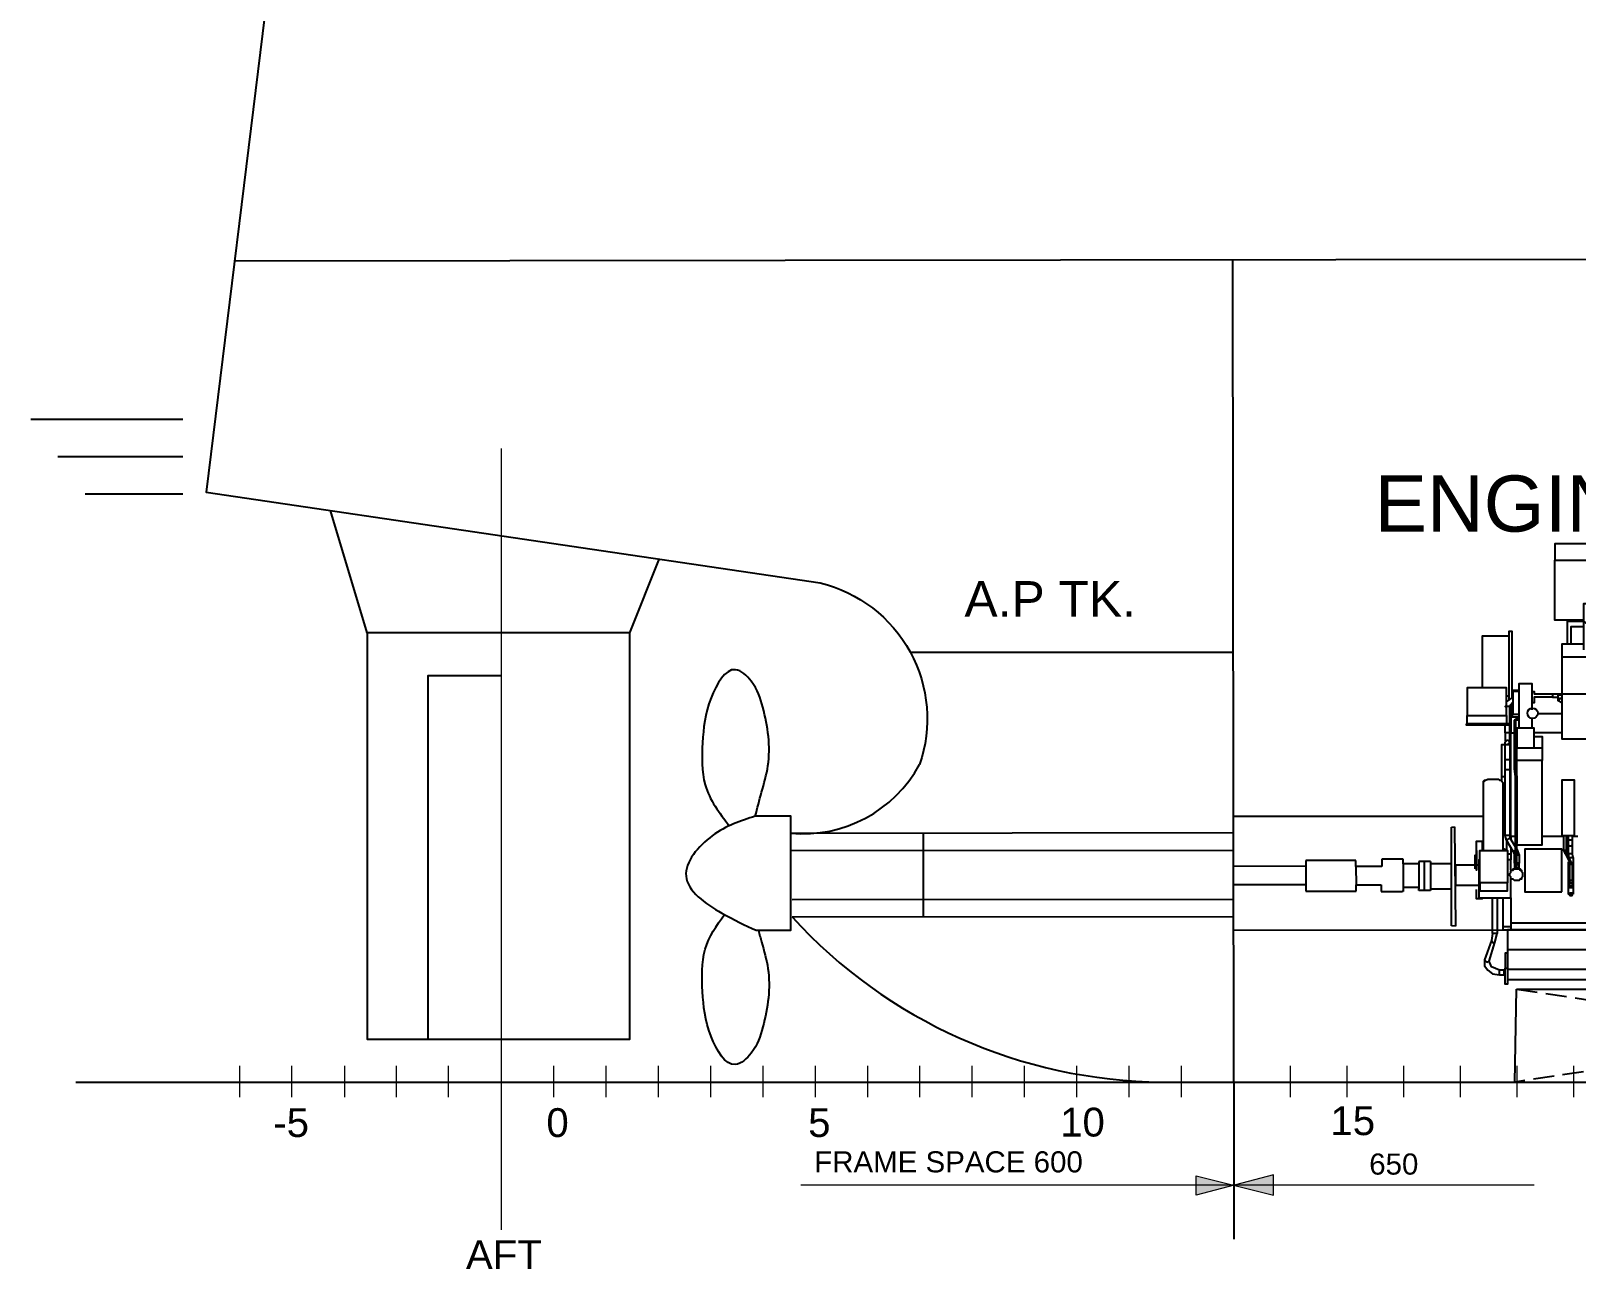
# Model space of a CAD drawing. Header units: inches. Extents: x 8 to 129, y 10 to 51.
# Drawn here: x 7.98 to 25.7, y 9.74 to 23.94 of the extents above; entities that cross this region are included whole.
import ezdxf

# ---------------------------------------------------------------- set-up
doc = ezdxf.new("R2010")
doc.units = ezdxf.units.IN
doc.header["$MEASUREMENT"] = 0
doc.linetypes.add('ACAD_ISO02W100', pattern=[15, 12, -3])
for name, color, linetype in [('Layer1', 10, 'Continuous'), ('Layer2', 7, 'Continuous'), ('PDF_1', 7, 'Continuous'), ('PDF_3', 3, 'Continuous'), ('PDF_INER2', 7, 'Continuous'), ('PDF_out line', 7, 'Continuous'), ('STATIONS', 7, 'Continuous')]:
    doc.layers.add(name, color=color, linetype=linetype)
doc.styles.get("Standard").update_dxf_attribs({"font": 'arial.ttf'})

msp = doc.modelspace()

# ---------------------------------------------------------------- hatches: boundary and pattern name
at = {"layer": 'STATIONS'}
h = msp.add_hatch(color=7, dxfattribs=at)
h.dxf.hatch_style = 1
h.paths.add_polyline_path([(22.23144442437448, 10.82153123734189), (21.78750088921802, 10.70470399124825), (22.23144442437448, 10.70470399124825)])
h.paths.add_polyline_path([(22.23144442437448, 10.70470399124825), (21.78750088921757, 10.70470399124825), (21.77611772164951, 10.70170842083517), (22.23144442437448, 10.58787674515461)])
h.paths.add_polyline_path([(21.76413543999903, 10.6985551888216), (21.76413543999903, 10.70470399124825), (21.34355735406157, 10.70470399124825), (21.34355735406157, 10.58787674515461)])
h.paths.add_polyline_path([(21.34355735406157, 10.80984851273261), (21.34355735406157, 10.70470399124825), (21.76413543999903, 10.70470399124825)])

# ---------------------------------------------------------------- linework, layer by layer
at = {"layer": 'Layer1', "color": 9}
for p, q in [((9.720237420521386, 19.48465917679481), (7.977436762716848, 19.48465917679503)), ((9.720237420521158, 19.05508780509556), (8.287989920635852, 19.05508780509579)), ((9.72023742052093, 18.62551643339633), (8.598543078555082, 18.62551643339655))]:
    msp.add_line(p, q, dxfattribs=at)
at = {"layer": 'Layer2'}
for p, q in [((18.21264720643799, 14.74083767966986, -2.11837993538e-05), (18.21379134244731, 13.77955461142538, -1.39886944477e-05)), ((32.17540868156599, 13.63435180030738), (21.77375038458345, 13.62197156097646, -4.30517363972e-05))]:
    msp.add_line(p, q, dxfattribs=at)
at = {"layer": 'PDF_1', "lineweight": 25}
for p, q in [((21.77218775865154, 14.93486236697082, -7.55860286847e-05), (24.63822771036453, 14.93486236697082, -6.32430535612e-05)), ((24.27429713705774, 14.80871610519681, -8.84240648527e-05), (24.30920472021777, 14.81034525310552, -8.84240648527e-05)), ((24.27429713705774, 13.67581180697344, -8.84240648527e-05), (24.27429713705774, 14.80871610519681, -8.84240648527e-05)), ((24.30920472021777, 14.81034525310552, -8.84240648527e-05), (24.31784435434125, 13.6734728662792, -8.84240648527e-05)), ((22.6022712535038, 14.35888797414246, -8.84240648527e-05), (21.77287446853066, 14.35790081204514, -6.12885442473e-05)), ((23.17394454565752, 14.42621702382949, -8.84240648527e-05), (22.6022712535038, 14.42621702382949, -8.84240648527e-05)), ((22.6022712535038, 14.42621702382949, -8.84240648527e-05), (22.6022712535038, 14.35888797414246, -8.84240648527e-05)), ((22.6022712535038, 14.35888797414246, -8.84240648527e-05), (22.6022712535038, 14.15067396392588, -8.84240648527e-05)), ((23.17394454565752, 14.35744682287041, -8.84240648527e-05), (23.17394454565752, 14.42621702382949, -8.84240648527e-05)), ((23.47232596770542, 14.35744682287041, -8.84240648527e-05), (23.17394454565752, 14.35744682287041, -8.84240648527e-05)), ((23.17394454565752, 14.35744682287041, -8.84240648527e-05), (23.18010585124435, 14.14504953588185, -8.84240648527e-05)), ((23.71892111557614, 14.43958916362236, -8.84240648527e-05), (23.47232596770542, 14.43958916362236, -8.84240648527e-05)), ((23.47232596770542, 14.43958916362236, -8.84240648527e-05), (23.47232596770542, 14.35744682287041, -8.84240648527e-05)), ((23.71892111557614, 14.38735750964234, -8.84240648527e-05), (23.71892111557614, 14.43958916362236, -8.84240648527e-05)), ((23.8974191067488, 14.38735750964234, -8.84240648527e-05), (23.71892111557614, 14.38735750964234, -8.84240648527e-05)), ((23.71892111557614, 14.38735750964234, -8.84240648527e-05), (23.71892111557614, 14.12067701435863, -8.84240648527e-05)), ((24.03167762096078, 14.41251155334213, -8.84240648527e-05), (23.8974191067488, 14.41251155334213, -8.84240648527e-05)), ((23.8974191067488, 14.41251155334213, -8.84240648527e-05), (23.8974191067488, 14.38735750964234, -8.84240648527e-05)), ((23.8974191067488, 14.38735750964234, -8.84240648527e-05), (23.8974191067488, 14.10096924727678, -8.84240648527e-05)), ((23.96381672704652, 14.08056340789663, -8.84240648527e-05), (23.96381672704652, 14.41251155334213, -8.84240648527e-05)), ((24.03167762096078, 14.41251155334213, -8.84240648527e-05), (24.03167762096078, 14.08056340789663, -8.84240648527e-05)), ((24.27429713705774, 14.38735750964234, -8.84240648527e-05), (24.03167762096078, 14.38735750964234, -8.84240648527e-05)), ((21.77312114803922, 14.15064503082577, -5.61526105254e-05), (22.6022712535038, 14.15067396392588, -8.84240648527e-05)), ((22.6022712535038, 14.15067396392588, -8.84240648527e-05), (22.6022712535038, 14.07380678065929, -8.84240648527e-05)), ((22.6022712535038, 14.07380678065929, -8.84240648527e-05), (23.18010585124435, 14.07380678065929, -8.84240648527e-05)), ((23.18010585124435, 14.07380678065929, -8.84240648527e-05), (23.18010585124435, 14.14504953588185, -8.84240648527e-05)), ((23.18010585124435, 14.14504953588185, -8.84240648527e-05), (23.46714763197056, 14.14504953588185, -8.84240648527e-05)), ((23.46714763197056, 14.14504953588185, -8.84240648527e-05), (23.46714763197056, 14.07193197131128, -8.84240648527e-05)), ((23.46714763197056, 14.07193197131128, -8.84240648527e-05), (23.70728590270633, 14.07193197131128, -8.84240648527e-05)), ((23.71892111557614, 14.07183445684642, -8.84240648527e-05), (23.70728590270633, 14.07193197131128, -8.84240648527e-05)), ((23.71892111557614, 14.12067701435863, -8.84240648527e-05), (23.8974191067488, 14.12067701435863, -8.84240648527e-05)), ((23.71892111557614, 14.12067701435863, -8.84240648527e-05), (23.71892111557614, 14.07183445684642, -8.84240648527e-05)), ((23.8974191067488, 14.08056340789663, -8.84240648527e-05), (23.8974191067488, 14.10096924727678, -8.84240648527e-05)), ((23.96381672704652, 14.08056340789663, -8.84240648527e-05), (23.8974191067488, 14.08056340789663, -8.84240648527e-05)), ((24.03167762096078, 14.08056340789663, -8.84240648527e-05), (23.96381672704652, 14.08056340789663, -8.84240648527e-05)), ((24.03167762096078, 14.10096924727678, -8.84240648527e-05), (24.27429713705774, 14.10096924727678, -8.84240648527e-05)), ((24.31784435434125, 13.6734728662792, -8.84240648527e-05), (24.27429713705774, 13.67581180697344, -8.84240648527e-05))]:
    msp.add_line(p, q, dxfattribs=at)
for points in [[(31.20664250055202, 17.63333577699596), (31.20664250055202, 17.7919292930561), (31.19342637421383, 17.7919292930561), (31.19342637421383, 17.97695506179444), (31.18021024787564, 17.97695506179444), (31.18021024787564, 18.05625181982451), (25.4576275433457, 18.05625181982451), (25.4576275433457, 17.87122605108708)], [(25.78803070180553, 17.18398748149012), (25.4576275433457, 17.18398748149012), (25.4576275433457, 17.87122605108708), (31.18021024787564, 17.87122605108708), (31.18021024787564, 17.73906478770242), (31.18021024787564, 17.63333577699596)], [(25.60300493306809, 16.90644882838352), (25.60300493306809, 17.17077135515102), (25.78803070180553, 17.17077135515102), (25.8673274598365, 17.10469072345914), (25.8673274598365, 16.77428756499885), (26.13164998660446, 16.77428756499885), (26.21094674463498, 16.84036819669119), (26.21094674463498, 17.17077135515102), (26.21094674463498, 17.36901325022755), (25.78803070180553, 17.36901325022755), (25.78803070180553, 17.17077135515102), (25.78803070180553, 16.84036819669119)], [(24.96863086882482, 16.28529089047843), (24.96863086882482, 17.05182621810546), (24.92898248980933, 17.05182621810546), (24.92898248980933, 16.27207476413978)], [(25.78803070180553, 17.10469072345914), (25.64265331208358, 17.10469072345914), (25.64265331208358, 16.90644882838352)], [(24.92898248980933, 16.99896171275178), (24.62501158402634, 16.99896171275178), (24.62501158402634, 16.40423602752399)], [(25.78803070180553, 16.90644882838352), (25.53692430137622, 16.90644882838352), (25.53692430137622, 16.76107143866066), (25.53692430137622, 16.33815539583212), (31.10091348984466, 16.33815539583212), (31.10091348984466, 16.76107143866066), (31.10091348984466, 16.90644882838352), (30.66478132067746, 16.90644882838352)], [(25.53692430137622, 16.76107143866066), (31.10091348984466, 16.76107143866066)], [(24.90255023713294, 16.0870489954019), (24.90255023713294, 16.40423602752399), (24.4532019416271, 16.40423602752399), (24.4532019416271, 16.0870489954019)], [(24.92898248980933, 16.31172314315482), (24.90255023713294, 16.31172314315482)], [(25.04792762685489, 16.3645876485085), (24.96863086882482, 16.3645876485085), (24.96863086882482, 16.37780377484669), (25.04792762685489, 16.37780377484669)], [(24.98184699516301, 16.10026512174009), (24.98184699516301, 16.3645876485085)], [(25.19330501657774, 16.04740061638686), (25.19330501657774, 15.94167160567996), (25.04792762685489, 15.94167160567996), (25.04792762685489, 16.45710053287767), (25.19330501657774, 16.45710053287767), (25.19330501657774, 16.15312962709377)], [(25.19330501657774, 16.3645876485085), (25.21973726925413, 16.3645876485085), (25.21973726925413, 16.33815539583212), (25.43119529066885, 16.33815539583212), (25.43119529066885, 16.29850701681663), (25.49727592236073, 16.29850701681663)], [(25.43119529066885, 16.33815539583212), (25.53692430137622, 16.33815539583212), (25.53692430137622, 15.82272646863394), (31.10091348984466, 15.82272646863394), (31.10091348984466, 16.33815539583212)], [(25.53692430137622, 16.28529089047843), (25.52370817503803, 16.28529089047843), (25.51049204869892, 16.28529089047843), (25.51049204869892, 16.27207476413978), (25.49727592236073, 16.27207476413978), (25.49727592236073, 16.25885863780114), (25.49727592236073, 16.31172314315482), (25.49727592236073, 16.32493926949301), (25.51049204869892, 16.32493926949301), (25.52370817503803, 16.32493926949301), (25.53692430137622, 16.32493926949301)], [(24.94219861614752, 15.99453611103318), (24.94219861614752, 16.19277800610926), (24.88933411079384, 16.19277800610926), (24.90255023713294, 16.19277800610926)], [(24.90255023713294, 16.24564251146295), (24.98184699516301, 16.29850701681663)], [(24.98184699516301, 16.24564251146295), (24.94219861614752, 16.19277800610926)], [(24.96863086882482, 16.23242638512475), (24.96863086882482, 16.20599413244746), (24.94219861614752, 16.20599413244746)], [(24.95541474248617, 16.20599413244746), (24.95541474248617, 16.1134812480792), (24.98184699516301, 16.1134812480792)], [(25.43119529066885, 16.29850701681663), (25.21973726925413, 16.29850701681663), (25.21973726925413, 16.23242638512475), (25.19330501657774, 16.23242638512475)], [(25.53692430137622, 16.23242638512475), (25.49727592236073, 16.25885863780114)], [(24.4532019416271, 15.99453611103318), (24.4532019416271, 16.0870489954019), (24.90255023713294, 16.0870489954019), (24.90255023713294, 15.99453611103318)], [(24.88933411079384, 15.88880710032627), (24.88933411079384, 15.98131998469454)], [(24.94219861614752, 15.88880710032627), (24.94219861614752, 15.98131998469454), (24.94219861614752, 15.82272646863394), (24.94219861614752, 15.99453611103318), (24.94219861614752, 16.07383286906371), (24.95541474248617, 16.07383286906371)], [(24.95541474248617, 16.1134812480792), (24.95541474248617, 15.88880710032627)], [(25.04792762685489, 16.10026512174009), (24.96863086882482, 16.10026512174009), (24.96863086882482, 16.07383286906371), (25.04792762685489, 16.07383286906371)], [(24.99506312150121, 16.03418449004822), (25.03471150051669, 16.06061674272551)], [(25.03471150051669, 16.03418449004822), (25.00827924783985, 16.03418449004822)], [(25.04792762685489, 16.03418449004822), (25.03471150051669, 16.03418449004822), (25.03471150051669, 16.06061674272551), (25.04792762685489, 16.06061674272551)], [(25.27260177460781, 16.1134812480792), (25.53692430137622, 16.1134812480792)], [(24.94219861614752, 15.7962942159571), (24.94219861614752, 15.88880710032627), (24.88933411079384, 15.88880710032627), (24.88933411079384, 15.7962942159571)], [(24.88933411079384, 15.58483619454237), (24.88933411079384, 15.75664583694161), (24.88933411079384, 15.78307808961891), (24.91576636347114, 15.8095103422953)], [(24.94219861614752, 15.82272646863394), (24.94219861614752, 15.75664583694161), (24.95541474248617, 15.75664583694161)], [(24.94219861614752, 15.78307808961891), (24.94219861614752, 15.75664583694161)], [(25.00827924783985, 14.69935572986979), (24.95541474248617, 14.69935572986979), (24.95541474248617, 15.88880710032627), (24.99506312150121, 15.88880710032627)], [(24.99506312150121, 15.86237484764898), (24.99506312150121, 15.90202322666447)], [(25.00827924783985, 15.90202322666447), (25.00827924783985, 15.86237484764898)], [(25.0214953741785, 15.88880710032627), (25.00827924783985, 15.88880710032627)], [(25.04792762685489, 15.94167160567996), (25.0214953741785, 15.94167160567996), (25.0214953741785, 15.71699745792703), (25.21973726925413, 15.71699745792703), (25.21973726925413, 15.94167160567996), (25.19330501657774, 15.94167160567996)], [(25.53692430137622, 15.88880710032627), (25.21973726925413, 15.88880710032627)], [(25.21973726925413, 15.84915872131078), (25.3122501536233, 15.84915872131078), (25.3122501536233, 15.71699745792703)], [(24.88933411079384, 15.38659429946675), (24.84968573177926, 15.38659429946675), (24.84968573177926, 15.75664583694161), (24.88933411079384, 15.75664583694161), (24.94219861614752, 15.75664583694161), (24.94219861614752, 15.58483619454237)], [(24.84968573177926, 15.5187555628505), (24.84968573177926, 15.55840394186599), (24.84968573177926, 15.57162006820418)], [(24.94219861614752, 15.46589105749682), (24.94219861614752, 14.71257185620799), (24.88933411079384, 14.71257185620799), (24.88933411079384, 15.46589105749682)], [(25.00827924783985, 15.38659429946675), (24.99506312150121, 15.47910718383501)], [(25.0214953741785, 14.40860095042454), (25.00827924783985, 14.40860095042454), (25.00827924783985, 14.60684284550062), (25.0214953741785, 14.60684284550062), (25.0214953741785, 14.62005897183881), (25.00827924783985, 14.62005897183881), (25.00827924783985, 15.38659429946675), (25.0214953741785, 15.38659429946675), (25.0214953741785, 14.62005897183881), (25.0214953741785, 15.57162006820418)], [(25.00827924783985, 15.47910718383501), (25.0214953741785, 15.38659429946675)], [(25.0214953741785, 14.3821686977477), (25.0214953741785, 14.40860095042454), (25.0214953741785, 14.60684284550062), (25.3122501536233, 14.60684284550062), (25.3122501536233, 15.57162006820418)], [(24.63822771036453, 14.54076221380875), (24.63822771036453, 15.32051366777487), (24.63822771036453, 15.33372979411307), (24.65144383670273, 15.33372979411307), (24.65144383670273, 15.34694592045126), (24.66465996304092, 15.34694592045126), (24.69109221571822, 15.36016204678945), (24.70430834205641, 15.36016204678945), (24.73074059473325, 15.36016204678945), (24.7439567210719, 15.36016204678945), (24.77038897374828, 15.36016204678945), (24.78360510008693, 15.36016204678945), (24.81003735276377, 15.36016204678945), (24.82325347910196, 15.34694592045126), (24.83646960544061, 15.34694592045126), (24.84968573177926, 15.33372979411307), (24.86290185811745, 15.32051366777487), (24.86290185811745, 14.54076221380875)], [(24.84968573177926, 15.33372979411307), (24.84968573177926, 15.39981042580494)], [(24.86290185811745, 15.29408141509758), (24.87611798445565, 15.30729754143577), (24.88933411079384, 15.29408141509758)], [(24.95541474248617, 15.38659429946675), (24.94219861614752, 15.38659429946675)], [(24.94219861614752, 15.29408141509758), (24.95541474248617, 15.29408141509758)], [(24.94219861614752, 14.71257185620799), (24.94219861614752, 14.68613960353069), (24.90255023713294, 14.6597073508543), (24.90255023713294, 14.54076221380875), (24.87611798445565, 14.55397834014694), (24.86290185811745, 14.55397834014694)], [(24.98184699516301, 14.52754608747055), (24.90255023713294, 14.6597073508543), (24.88933411079384, 14.71257185620799)], [(25.5897888067299, 14.71257185620799), (25.5897888067299, 14.54076221380875), (25.5633565540526, 14.54076221380875), (25.5633565540526, 14.71257185620799)], [(25.65586943842177, 14.71257185620799), (25.65586943842177, 14.6597073508543), (25.64265331208358, 14.6597073508543), (25.61622105940629, 14.6597073508543), (25.61622105940629, 14.71257185620799)], [(24.55893095233401, 14.32930419239402), (24.55893095233401, 14.64649122451611), (24.62501158402634, 14.64649122451611), (24.62501158402634, 14.54076221380875)], [(24.59857933134904, 14.17071067633297), (24.59857933134904, 14.54076221380875), (24.91576636347114, 14.54076221380875), (24.91576636347114, 14.17071067633297), (24.59857933134904, 14.17071067633297), (24.59857933134904, 14.07819779196471), (24.91576636347114, 14.07819779196471), (24.91576636347114, 14.17071067633297)], [(24.95541474248617, 14.56719446648513), (24.95541474248617, 14.43503320310138), (24.91576636347114, 14.43503320310138)], [(24.94219861614752, 14.68613960353069), (25.00827924783985, 14.58041059282378)], [(24.95541474248617, 14.69935572986979), (24.95541474248617, 14.6597073508543)], [(25.00827924783985, 14.54076221380875), (24.98184699516301, 14.52754608747055), (24.99506312150121, 14.48789770845506), (25.00827924783985, 14.48789770845506)], [(25.0214953741785, 14.55397834014694), (25.04792762685489, 14.48789770845506), (24.99506312150121, 14.48789770845506), (25.0214953741785, 14.48789770845506)], [(25.00827924783985, 14.60684284550062), (25.00827924783985, 14.62005897183881)], [(25.00827924783985, 14.60684284550062), (25.00827924783985, 14.60684284550062)], [(25.0214953741785, 14.69935572986979), (25.0214953741785, 14.69935572986979)], [(25.0214953741785, 14.60684284550062), (25.0214953741785, 14.60684284550062)], [(25.0214953741785, 14.55397834014694), (25.0214953741785, 14.55397834014694)], [(25.0214953741785, 14.55397834014694), (25.0214953741785, 14.55397834014694)], [(25.5633565540526, 14.69935572986979), (25.3122501536233, 14.69935572986979)], [(25.57657268039125, 14.51432996113145), (25.5633565540526, 14.54076221380875)], [(25.61622105940629, 14.69935572986979), (25.5897888067299, 14.69935572986979)], [(25.5897888067299, 14.54076221380875), (25.5897888067299, 14.51432996113145)], [(25.61622105940629, 14.60684284550062), (25.61622105940629, 14.6597073508543)], [(25.66908556475997, 14.46146545577777), (25.65586943842177, 14.51432996113145), (25.65586943842177, 14.50111383479326), (25.64265331208358, 14.50111383479326), (25.62943718574493, 14.50111383479326), (25.61622105940629, 14.50111383479326), (25.61622105940629, 14.51432996113145), (25.61622105940629, 14.60684284550062), (25.61622105940629, 14.59362671916243), (25.62943718574493, 14.59362671916243), (25.64265331208358, 14.59362671916243), (25.65586943842177, 14.59362671916243), (25.65586943842177, 14.60684284550062), (25.65586943842177, 14.51432996113145)], [(25.72195007011365, 14.69935572986979), (25.65586943842177, 14.69935572986979)], [(25.65586943842177, 14.6597073508543), (25.65586943842177, 14.60684284550062)], [(25.65586943842177, 14.60684284550062), (25.65586943842177, 14.60684284550062)], [(24.58536320501085, 14.13712061246916), (24.32104067824244, 14.13712061246916), (24.32104067824244, 14.37501088656027), (24.58536320501085, 14.37501088656027)], [(24.54571482599536, 14.32930419239402), (24.54571482599536, 14.48789770845506), (24.55893095233401, 14.48789770845506)], [(24.59857933134904, 14.43503320310138), (24.58536320501085, 14.43503320310138), (24.58536320501085, 13.99890103393373), (24.95541474248617, 13.99890103393373), (24.95541474248617, 13.70814625448893), (24.95541474248617, 13.62884949645887)], [(24.91576636347114, 14.50111383479326), (24.95541474248617, 14.50111383479326)], [(24.95541474248617, 14.31608806605582), (24.95541474248617, 14.43503320310138)], [(24.99506312150121, 14.39538482408589), (24.99506312150121, 14.48789770845506)], [(25.04792762685489, 14.32930419239402), (25.04792762685489, 14.39538482408589), (24.99506312150121, 14.39538482408589), (25.0214953741785, 14.39538482408589)], [(25.00827924783985, 14.39538482408589), (24.99506312150121, 14.39538482408589), (24.99506312150121, 14.32930419239402)], [(25.00827924783985, 14.40860095042454), (25.00827924783985, 14.40860095042454)], [(25.00827924783985, 14.3821686977477), (25.00827924783985, 14.40860095042454)], [(25.00827924783985, 14.36895257140951), (25.00827924783985, 14.3821686977477), (25.0214953741785, 14.3821686977477), (25.0214953741785, 14.36895257140951)], [(25.04792762685489, 14.48789770845506), (25.04792762685489, 14.39538482408589)], [(25.61622105940629, 14.51432996113145), (25.61622105940629, 14.46146545577777), (25.64265331208358, 14.46146545577777), (25.66908556475997, 14.46146545577777), (25.66908556475997, 14.15749454999478), (25.65586943842177, 14.15749454999478), (25.65586943842177, 14.13106229731839), (25.65586943842177, 14.11784617097929), (25.66908556475997, 14.11784617097929), (25.66908556475997, 14.03854941294922)], [(25.61622105940629, 14.03854941294922), (25.61622105940629, 14.11784617097929), (25.62943718574493, 14.11784617097929), (25.62943718574493, 14.13106229731839), (25.62943718574493, 14.15749454999478), (25.61622105940629, 14.15749454999478), (25.61622105940629, 14.40860095042454)], [(25.62943718574493, 14.3821686977477), (25.62943718574493, 14.40860095042454)], [(25.64265331208358, 14.40860095042454), (25.65586943842177, 14.3821686977477)], [(24.94219861614752, 14.26322356070214), (24.94219861614752, 14.27643968704034), (24.95541474248617, 14.28965581337853), (24.95541474248617, 14.30287193971763), (24.96863086882482, 14.31608806605582), (24.98184699516301, 14.32930419239402), (24.99506312150121, 14.32930419239402), (25.00827924783985, 14.34252031873221), (25.0214953741785, 14.34252031873221), (25.03471150051669, 14.34252031873221), (25.04792762685489, 14.32930419239402), (25.06114375319353, 14.32930419239402), (25.06114375319353, 14.31608806605582), (25.07435987953218, 14.31608806605582), (25.07435987953218, 14.30287193971763), (25.08757600587038, 14.28965581337853), (25.08757600587038, 14.27643968704034), (25.08757600587038, 14.26322356070214)], [(24.94219861614752, 14.26322356070214), (24.94219861614752, 14.26322356070214)], [(24.95541474248617, 13.99890103393373), (24.95541474248617, 14.22357518168665)], [(25.08757600587038, 14.26322356070214), (25.08757600587038, 14.26322356070214)], [(25.65586943842177, 14.19714292901027), (25.65586943842177, 14.15749454999478), (25.64265331208358, 14.17071067633297), (25.62943718574493, 14.17071067633297), (25.62943718574493, 14.15749454999478), (25.62943718574493, 14.19714292901027)], [(24.62501158402634, 13.99890103393373), (24.62501158402634, 13.98568490759554), (24.55893095233401, 13.98568490759554), (24.55893095233401, 14.0914139183029)], [(31.58991016436599, 14.03854941294922), (31.45774890098224, 14.03854941294922), (31.45774890098224, 13.98568490759554), (31.45774890098224, 13.70814625448893), (31.45774890098224, 13.62884949645887), (24.95541474248617, 13.62884949645887), (24.91576636347114, 13.62884949645887)], [(25.61622105940629, 14.11784617097929), (25.61622105940629, 14.15749454999478)], [(25.66908556475997, 14.15749454999478), (25.66908556475997, 14.11784617097929)], [(24.7439567210719, 13.58920111744338), (24.73074059473325, 13.50990435941331), (24.7439567210719, 13.48347210673601), (24.77038897374828, 13.48347210673601), (24.79682122642558, 13.58920111744338), (24.75717284741009, 13.58920111744338), (24.7439567210719, 13.58920111744338), (24.7439567210719, 13.99890103393373)], [(24.79682122642558, 13.99890103393373), (24.79682122642558, 13.58920111744338)], [(24.86290185811745, 13.99890103393373), (24.86290185811745, 13.66849787547345), (24.95541474248617, 13.66849787547345)], [(24.86290185811745, 13.66849787547345), (24.86290185811745, 13.62884949645887), (24.91576636347114, 13.62884949645887), (24.91576636347114, 13.40417534870595), (31.47096502732043, 13.40417534870595), (31.47096502732043, 13.62884949645887), (31.64277466971967, 13.62884949645887), (31.64277466971967, 13.98568490759554), (31.64277466971967, 13.70814625448893), (31.65599079605787, 13.70814625448893)], [(31.45774890098224, 13.70814625448893), (24.95541474248617, 13.70814625448893)], [(24.73074059473325, 13.50990435941331), (24.65144383670273, 13.28523021166039), (24.67787608938002, 13.25879795898309), (24.70430834205641, 13.27201408532129), (24.77038897374828, 13.48347210673601)], [(24.91576636347114, 13.36452696969046), (24.88933411079384, 13.36452696969046), (24.88933411079384, 13.19271732729122), (24.91576636347114, 13.19271732729122)], [(24.91576636347114, 13.40417534870595), (24.91576636347114, 13.17950120095302), (31.47096502732043, 13.17950120095302), (31.47096502732043, 13.40417534870595)], [(24.65144383670273, 13.28523021166039), (24.65144383670273, 13.2191495799676), (24.69109221571822, 13.16628507461438), (24.7439567210719, 13.12663669559934), (24.82325347910196, 13.11342056926115), (24.82325347910196, 13.12663669559934), (24.82325347910196, 13.16628507461438), (24.73074059473325, 13.20593345362941), (24.70430834205641, 13.27201408532129)], [(24.82325347910196, 13.11342056926115), (24.87611798445565, 13.11342056926115), (24.87611798445565, 13.12663669559934), (24.87611798445565, 13.16628507461438), (24.82325347910196, 13.16628507461438)], [(24.91576636347114, 13.17950120095302), (24.91576636347114, 13.13985282193754), (24.91576636347114, 13.00769155855379), (24.88933411079384, 13.00769155855379), (24.88933411079384, 13.19271732729122)], [(24.91576636347114, 13.06055606390747), (31.47096502732043, 13.06055606390747)]]:
    msp.add_lwpolyline(points, dxfattribs=at)
for points in [[(24.43998581528845, 15.99453611103318), (24.43998581528845, 15.98131998469454), (24.94219861614752, 15.98131998469454), (24.94219861614752, 15.99453611103318)], [(24.99506312150121, 16.03418449004822), (25.00827924783985, 16.03418449004822), (25.00827924783985, 15.90202322666447), (25.00827924783985, 15.91523935300266), (24.99506312150121, 15.91523935300266), (24.99506312150121, 15.90202322666447)], [(24.91576636347114, 15.8095103422953), (24.94219861614752, 15.78307808961891), (24.91576636347114, 15.75664583694161), (24.94219861614752, 15.78307808961891)], [(25.00827924783985, 15.86237484764898), (25.00827924783985, 15.47910718383501), (24.99506312150121, 15.47910718383501), (24.99506312150121, 15.86237484764898)], [(25.3122501536233, 15.71699745792703), (25.3122501536233, 15.57162006820418), (25.0214953741785, 15.57162006820418), (25.0214953741785, 15.71699745792703)], [(24.88933411079384, 15.58483619454237), (24.94219861614752, 15.58483619454237), (24.94219861614752, 15.46589105749682), (24.88933411079384, 15.46589105749682)], [(25.53692430137622, 14.71257185620799), (25.68230169109862, 14.71257185620799), (25.68230169109862, 15.34694592045126), (25.53692430137622, 15.34694592045126)], [(25.53692430137622, 14.06498166562561), (25.53692430137622, 14.55397834014694), (25.11400825854676, 14.55397834014694), (25.11400825854676, 14.06498166562561)], [(25.00827924783985, 14.36895257140951), (25.00827924783985, 14.35573644507131), (25.0214953741785, 14.35573644507131), (25.0214953741785, 14.36895257140951)], [(25.64265331208358, 14.40860095042454), (25.62943718574493, 14.40860095042454), (25.62943718574493, 14.39538482408589), (25.62943718574493, 14.40860095042454), (25.57657268039125, 14.51432996113145), (25.57657268039125, 14.50111383479326), (25.57657268039125, 14.51432996113145), (25.5897888067299, 14.51432996113145)], [(25.65586943842177, 14.3821686977477), (25.65586943842177, 14.19714292901027), (25.62943718574493, 14.19714292901027), (25.62943718574493, 14.3821686977477)], [(25.08757600587038, 14.26322356070214), (25.08757600587038, 14.25000743436395), (25.08757600587038, 14.23679130802485), (25.07435987953218, 14.22357518168665), (25.07435987953218, 14.21035905534846), (25.06114375319353, 14.21035905534846), (25.04792762685489, 14.19714292901027), (25.03471150051669, 14.19714292901027), (25.0214953741785, 14.19714292901027), (25.00827924783985, 14.19714292901027), (24.99506312150121, 14.19714292901027), (24.98184699516301, 14.21035905534846), (24.96863086882482, 14.21035905534846), (24.95541474248617, 14.22357518168665), (24.95541474248617, 14.23679130802485), (24.94219861614752, 14.25000743436395), (24.94219861614752, 14.26322356070214), (24.94219861614752, 14.27643968704034), (24.95541474248617, 14.28965581337853), (24.95541474248617, 14.30287193971763), (24.96863086882482, 14.31608806605582), (24.98184699516301, 14.31608806605582), (24.99506312150121, 14.32930419239402), (25.00827924783985, 14.32930419239402), (25.0214953741785, 14.32930419239402), (25.03471150051669, 14.32930419239402), (25.04792762685489, 14.32930419239402), (25.06114375319353, 14.31608806605582), (25.07435987953218, 14.31608806605582), (25.07435987953218, 14.30287193971763), (25.08757600587038, 14.28965581337853), (25.08757600587038, 14.27643968704034)], [(25.66908556475997, 14.03854941294922), (25.65586943842177, 14.05176553928741), (25.64265331208358, 14.05176553928741), (25.62943718574493, 14.05176553928741), (25.61622105940629, 14.03854941294922), (25.62943718574493, 14.03854941294922), (25.62943718574493, 14.02533328661103), (25.64265331208358, 14.02533328661103), (25.65586943842177, 14.02533328661103), (25.65586943842177, 14.03854941294922)], [(25.62943718574493, 14.13106229731839), (25.62943718574493, 14.11784617097929), (25.64265331208358, 14.11784617097929), (25.65586943842177, 14.11784617097929), (25.65586943842177, 14.13106229731839), (25.64265331208358, 14.13106229731839)]]:
    msp.add_lwpolyline(points, close=True, dxfattribs=at)
msp.add_circle((25.2036305121666, 16.1143820652811), 0.0594725917630763, dxfattribs=at)
at = {"layer": 'PDF_3', "lineweight": 25}
msp.add_lwpolyline([(24.55893095233401, 14.51432996113145), (24.55893095233401, 14.54076221380875), (24.55893095233401, 14.51432996113145), (24.55893095233401, 14.54076221380875), (24.55893095233401, 14.31608806605582), (24.55893095233401, 14.54076221380875)], close=True, dxfattribs=at)
msp.add_lwpolyline([(24.55893095233401, 14.31608806605582), (24.55893095233401, 14.31608806605582)], dxfattribs=at)
msp.add_lwpolyline([(24.55893095233401, 14.31608806605582), (24.55893095233401, 14.31608806605582)], dxfattribs=at)
at = {"layer": 'PDF_INER2', "color": 7, "lineweight": 20}
msp.add_lwpolyline([(13.37593917046811, 10.19066410843571), (13.37593917046811, 19.15131388382597)], dxfattribs=at)
at = {"layer": 'PDF_out line', "color": 7}
for p, q in [((39.32324338651748, 21.33431195140211), (10.31387047791455, 21.29978447149971, -0.0003857340501983)), ((21.7758181646083, 11.88465917679478), (21.76459589411721, 21.31341333183137, -0.0002336506906612)), ((16.69533036939052, 14.73903174277312), (21.77241364744773, 14.74507457561832, -7.08829631683e-05)), ((16.69533036939052, 14.5390317427733), (21.77241364744773, 14.54507457561804, -7.08829631683e-05)), ((16.70813972923011, 13.97776255850714), (21.77355778361167, 13.98379150778611, -4.70617404458e-05)), ((16.70813972923011, 13.77776255850732), (21.77355778361167, 13.78379150778583, -4.70617404458e-05)), ((24.99943020011202, 11.88435180030738), (25.01990397982232, 12.94966947082012)), ((25.01990397982232, 12.94966947082012), (32.17540868156599, 12.94966947082012))]:
    msp.add_line(p, q, dxfattribs=at)
at = {"layer": 'PDF_out line', "color": 7, "linetype": 'ACAD_ISO02W100', "ltscale": 0.02}
for p, q in [((32.17540868156599, 12.94966947082012), (24.99943020011202, 11.88435180030738)), ((25.01990397982232, 12.94966947082012), (32.17540868156599, 11.88435180030738))]:
    msp.add_line(p, q, dxfattribs=at)
at = {"layer": 'PDF_out line', "color": 7, "lineweight": 25}
msp.add_lwpolyline([(10.68891251031223, 24.35012633499774), (9.987949033749516, 18.64895672562271), (17.03263197320271, 17.60919423538836, -0.4417747166397375), (18.17134108922678, 15.52524260046867)], format="xyb", dxfattribs=at)
for points in [[(11.83381952203095, 17.03674072952945), (11.4132414360935, 18.43866768265398)], [(14.84796247124964, 17.03674072952945), (15.18676148492128, 17.88957962601363)], [(18.07239446343706, 16.814768961951), (21.7758181646083, 16.814768961951)], [(12.53478299859276, 12.37533361038878), (12.53478299859276, 16.54606629593546), (13.37593917046811, 16.54606629593546)], [(16.29811773267161, 13.62520260101938), (16.69533036939052, 13.62520260101938), (16.69533036939052, 13.76539529633247), (16.69533036939052, 14.93366775726973), (16.28643500806234, 14.93366775726973)]]:
    msp.add_lwpolyline(points, dxfattribs=at)
msp.add_lwpolyline([(14.84796247124964, 17.03674072952945), (11.83381952203095, 17.03674072952945), (11.83381952203095, 12.37533361038878), (14.84796247124964, 12.37533361038878)], close=True, dxfattribs=at)
for centre, radius, start, end in [((16.83400433642114, 16.25730550525223), 1.524593613709524, 264.7812781994431, 331.3035463015301), ((21.00042576054343, 17.69665549750799), 5.812180420630143, 222.3963397792544, 269.5439672534389)]:
    msp.add_arc(centre, radius, start, end, dxfattribs=at)
at = {"layer": 'PDF_out line', "color": 7}
for points, knots in [([(16.28643500806234, 14.93366775726973), (16.30989004303834, 15.02519974240987), (16.35916292031985, 15.21751894315876), (16.48186067272732, 15.62502162369638), (16.41292239474674, 16.08020612731762), (16.29098339787893, 16.45683368574156), (15.99236354923519, 16.72334220442882), (15.71844601630405, 16.22491235105518), (15.6789411698434, 15.80519442830483), (15.66141842351149, 15.25185206596016), (15.8731486342746, 14.9710698778632), (15.98901967083807, 14.82417888779547)], [0, 0, 0, 0, 0.283727178835478, 0.5961365226497135, 1.269645977918729, 1.596381640846614, 1.821227940788011, 2.248450622537539, 2.771932747932207, 3.257661162905767, 3.802286284315544, 3.802286284315544, 3.802286284315544, 3.802286284315544]), ([(16.28643500806234, 14.93366775726973), (16.11951654682829, 14.88000494625575), (15.78188542404625, 14.77145952233835), (15.31347118717944, 14.21137644497959), (15.87125895898822, 13.82056444961454), (16.16985862060093, 13.68390336759162), (16.29811773267161, 13.62520260101938)], [0, 0, 0, 0, 0.5409833782185272, 1.094263774324131, 1.682972810907905, 2.126245411021175, 2.126245411021175, 2.126245411021175, 2.126245411021175]), ([(16.32261568867912, 13.62520260101938), (16.33433299707045, 13.58043925603543), (16.37316446778928, 13.43504229591564), (16.48186067272732, 13.07404142990582), (16.41292239474674, 12.61885692628458), (16.29098339787893, 12.24222936785973), (15.99236354923519, 11.97572084917338), (15.71844601630405, 12.47415070254656), (15.6789411698434, 12.89386862529737), (15.66239651142192, 13.41632442083993), (15.83908552801736, 13.68011187458215), (15.93419874497945, 13.80449932146312)], [0.1448845482491375, 0.1448845482491375, 0.1448845482491375, 0.1448845482491375, 0.283727178835478, 0.5961365226497135, 1.269645977918729, 1.596381640846614, 1.821227940788011, 2.248450622537539, 2.771932747932207, 3.257661162905767, 3.715553996616591, 3.715553996616591, 3.715553996616591, 3.715553996616591])]:
    msp.add_open_spline(points, degree=3, knots=knots, dxfattribs=at)
at = {"layer": 'STATIONS', "color": 7}
for p, q in [((8.49256028374944, 11.88465917679478), (128.5074462447484, 11.88465917679478)), ((21.7758181646083, 11.88465917679478), (21.7758181646083, 10.08155979187323))]:
    msp.add_line(p, q, dxfattribs=at)
at = {"layer": 'STATIONS', "color": 7, "lineweight": 20}
for points in [[(10.37347894585915, 11.70941830765388), (10.37347894585915, 12.07158277054496)], [(10.96929790093659, 11.70941830765388), (10.96929790093659, 12.07158277054496)], [(11.57679958062422, 11.70941830765388), (11.57679958062422, 12.07158277054496)], [(12.17261853570258, 11.70941830765388), (12.17261853570258, 12.07158277054496)], [(12.76843749078094, 11.70941830765388), (12.76843749078094, 12.07158277054496)], [(13.37593917046811, 11.70941830765388), (13.37593917046811, 12.07158277054496)], [(13.97593917046802, 11.70941830765388), (13.97593917046802, 12.07158277054496)], [(14.57593917046839, 11.70941830765388), (14.57593917046839, 12.07158277054496)], [(15.17593917046784, 11.70941830765388), (15.17593917046784, 12.07158277054496)], [(15.7759391704682, 11.70941830765388), (15.7759391704682, 12.07158277054496)], [(16.37593917046811, 11.70941830765388), (16.37593917046811, 12.07158277054496)], [(16.97593917046802, 11.70941830765388), (16.97593917046802, 12.07158277054496)], [(17.57593917046839, 11.70941830765388), (17.57593917046839, 12.07158277054496)], [(18.17593917046784, 11.70941830765388), (18.17593917046784, 12.07158277054496)], [(18.7759391704682, 11.70941830765388), (18.7759391704682, 12.07158277054496)], [(19.37593917046811, 11.70941830765388), (19.37593917046811, 12.07158277054496)], [(19.97593917046802, 11.70941830765388), (19.97593917046802, 12.07158277054496)], [(20.57593917046839, 11.70941830765388), (20.57593917046839, 12.07158277054496)], [(21.17593917046784, 11.70941830765388), (21.17593917046784, 12.07158277054496)], [(16.81066020562426, 10.70470399124825), (25.22222192437417, 10.70470399124825)]]:
    msp.add_lwpolyline(points, dxfattribs=at)
at = {"layer": 'STATIONS', "color": 7, "lineweight": 20, "elevation": -1.76930272e-08}
for points in [[(21.7758173148101, 11.71013229326455), (21.7758173148101, 12.07229675615564)], [(22.42581731480973, 11.71013229326455), (22.42581731480973, 12.07229675615564)], [(23.07581731481028, 11.71013229326455), (23.07581731481028, 12.07229675615564)], [(23.72581731480992, 11.71013229326455), (23.72581731480992, 12.07229675615564)], [(24.37581731481046, 11.71013229326455), (24.37581731481046, 12.07229675615564)], [(25.0258173148101, 11.71013229326455), (25.0258173148101, 12.07229675615564)], [(25.67581731480974, 11.71013229326455), (25.67581731480974, 12.07229675615564)]]:
    msp.add_lwpolyline(points, dxfattribs=at)
at = {"layer": 'STATIONS', "color": 7, "lineweight": 20}
msp.add_lwpolyline([(22.23144442437448, 10.82153123734189), (21.34355735406157, 10.58787674515461), (21.34355735406157, 10.80984851273261), (22.23144442437448, 10.58787674515461)], close=True, dxfattribs=at)

# ---------------------------------------------------------------- texts
at = {"color": 7, "insert": (18.68581623208697, 17.6300768080806), "char_height": 0.4089862179971062, "attachment_point": 1}
msp.add_mtext_dynamic_manual_height_columns('A.P TK.', width=2.658725066159058, gutter_width=2.044931089985531, heights=[0], dxfattribs=at)
at = {"layer": 'Layer1', "color": 7, "insert": (23.39224314785056, 18.84166830137893), "char_height": 0.6440203065299249, "attachment_point": 1}
msp.add_mtext_dynamic_manual_height_columns('ENGINE ROOM', width=10.39413153838111, gutter_width=3.220101532649624, heights=[0.3086005652458298], dxfattribs=at)
at = {"layer": 'STATIONS', "color": 7, "attachment_point": 1}
for s, width, gutter_width, insert, char_height in [('-5', 0.2209244419809313, 1.651351462564889, (10.75748552013479, 11.58480991360248), 0.3302702925129779), ('0', 0.2209244419809313, 1.651351462564889, (13.89064219352727, 11.58480991360248), 0.3302702925129779), ('5', 0.2209244419809313, 1.651351462564889, (16.89310241813624, 11.58480991360248), 0.3302702925129779), ('10', 0.2209244419809313, 1.651351462564889, (19.78348352201388, 11.59026469221827), 0.3302702925129779), ('15', 0.2209244419809313, 1.651351462564889, (22.88333447420715, 11.60632381395372), 0.3302702925129779), ('FRAME SPACE 600', 3.205404970711347, 1.210125828956975, (16.96258421058215, 11.09047556149436), 0.2420251657913952), ('650', 0.2209244419809313, 1.651351462564889, (23.32890389309355, 11.06515403751619), 0.2420251657913952), ('AFT', 0.2209244419809313, 1.651351462564889, (12.96750456329496, 10.06967676058103), 0.3302702925129779)]:
    msp.add_mtext_dynamic_manual_height_columns(s, width=width, gutter_width=gutter_width, heights=[0], dxfattribs=dict(at, insert=insert, char_height=char_height))

doc.saveas('drawing.dxf')
